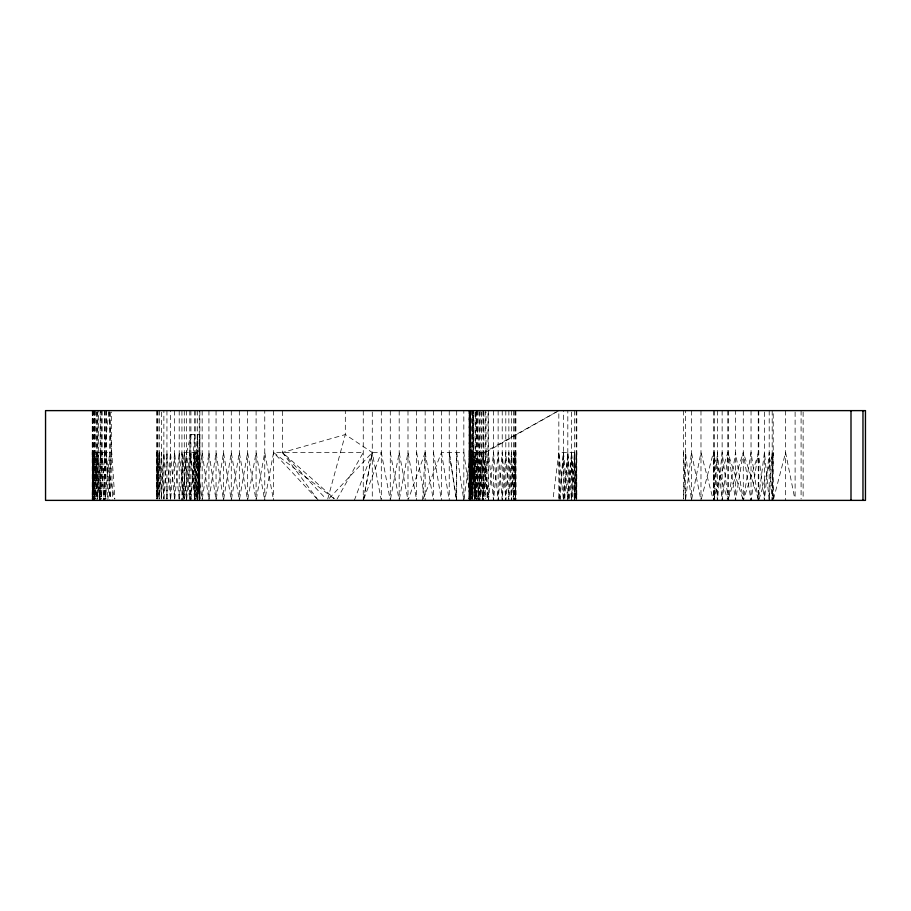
<?xml version="1.0" encoding="UTF-8"?>
<svg xmlns="http://www.w3.org/2000/svg" width="911" height="911" viewBox="0 0 911 911"><rect width="100%" height="100%" fill="white"/><g stroke="black" fill="none" stroke-linecap="round" stroke-linejoin="round"><path stroke-width="0.68" stroke-dasharray="4.55 3.42" d="M469.313 466.386L469.347 410.622L469.142 498.977L470.748 410.622L470.748 498.977L473.264 410.622M199.589 498.977L199.885 434.558M92.523 452.505L92.216 500.378L92.922 452.505M515.899 452.505L515.615 500.378L514.761 452.505L513.348 500.378L511.39 452.505L508.862 500.378L505.81 452.505L502.223 500.378L498.135 452.505L493.534 500.378L488.467 452.505L482.932 500.378L476.977 452.505L470.588 500.378L470.588 410.622M456.365 500.378L456.696 452.505L463.824 500.378L463.824 410.622M199.885 410.622L199.885 498.977L197.482 434.558L196.286 452.505L199.281 500.378L199.885 452.505M576.788 452.505L576.173 500.378L574.385 452.505L558.83 452.505L552.852 500.378M156.851 452.505L157.125 498.977L157.99 452.505L159.357 498.977L161.361 452.505L163.809 498.977L163.878 410.622M469.097 500.378L469.974 452.505M742.864 499.046L727.798 452.505L713.37 500.378L714.395 452.505L717.378 500.378L722.138 452.505L728.151 498.977M728.231 499.046L743.285 452.505L751.04 500.378L758.248 452.505L764.443 500.378L769.203 452.505L772.186 500.378L773.211 452.505L759.182 499.046M156.851 410.622L156.851 498.977L157.136 452.505L157.956 498.977L159.402 452.505L161.304 498.977M469.381 498.977L470.748 452.505M92.523 500.378L94.027 452.505M191.025 498.977L194.635 452.505L197.482 500.378L199.281 452.505L199.885 500.378M567.917 498.977L571.527 452.505L574.385 500.378L576.173 452.505L576.788 500.378M92.922 500.378L94.835 452.505M469.974 500.378L472 452.505M683.512 498.977L685.493 452.505L691.29 498.977M477.193 410.622L477.193 452.505L474.916 498.977L473.64 452.505L473.64 410.622M470.748 500.378L473.264 452.505L476.612 498.977M569.079 498.977L571.527 452.505L575.581 500.378M94.027 500.378L96.634 452.505L100.051 498.977M422.602 500.378L425.152 452.505L408.47 499.046M102.191 410.622L102.191 452.505L99.572 498.977L98.297 452.505L98.297 410.622M197.254 500.378L196.286 452.505L181.938 452.505L186.584 500.378L190.911 452.505L194.635 500.378L197.482 452.505L199.281 500.378M563.613 498.977L567.815 452.505L571.527 500.378L574.385 452.505L575.547 498.977M94.835 500.378L97.784 452.505L101.474 498.977M728.333 410.622L728.333 500.378L735.541 452.505L743.285 500.378L751.04 452.505L758.248 500.378L764.443 452.505L769.203 500.378L772.186 452.505L773.211 500.378L773.211 410.622M163.969 498.977L166.941 452.505L170.414 498.977M472 500.378L475.064 452.505L478.81 498.977M481.418 412.011L481.418 452.505L478.4 500.378L477.193 452.505M564.774 498.977L567.815 452.505L569.011 500.378M106.633 410.622L106.633 452.505L103.387 500.378L102.191 452.505M184.443 498.977L189.807 452.505L190.911 434.558L199.281 434.558L199.873 498.977M194.373 498.977L193.439 452.505L194.635 434.558M482.614 500.378L486.03 452.505L486.03 412.011M107.828 500.378L111.301 452.505L111.301 412.011M183.134 500.378L186.584 452.505L190.911 434.558M560.026 500.378L563.476 452.505L567.815 500.378L567.815 410.622M167.043 498.977L170.516 452.505L174.502 498.977M97.204 498.977L100.734 452.505M105.004 452.505L100.734 500.378L100.734 410.622M105.004 500.378L109.639 452.505M174.753 498.977L179.205 452.505L184.136 498.977M179.365 498.977L184.284 452.505L189.647 498.977M108.796 412.011L104.355 452.505L114.638 499.012M189.807 500.378L195.774 452.505L201.969 498.977M685.664 498.977L691.472 452.505L700.707 499.012M701.333 499.012L713.37 452.505L714.395 500.378L717.378 452.505L722.138 500.378L728.333 452.505L735.336 499.012M195.967 498.977L202.162 452.505L208.721 498.977M202.356 498.977L208.926 452.505L215.85 499.012M464.018 498.977L470.588 452.505L476.977 500.378L482.932 452.505L488.467 500.378L493.534 452.505L498.135 500.378L502.223 452.505L505.81 500.378L508.862 452.505L511.39 500.378L513.348 452.505L514.761 500.378L515.615 452.505L515.899 500.378M209.131 499.012L216.055 452.505L223.309 499.012M216.271 499.012L223.514 452.505L231.064 499.012M223.742 499.012L231.28 452.505L239.092 499.012M231.508 499.012L239.32 452.505L247.359 499.012M239.559 499.012L247.598 452.505L255.843 499.012M247.849 499.012L256.093 452.505L264.509 499.012M256.333 499.012L264.759 452.505L273.311 499.012M399.439 499.012L407.991 452.505L416.407 499.012M363.341 500.378L372.28 452.505L345.315 434.558L282.467 452.505L282.467 410.622M390.534 499.012L399.189 452.505L407.741 499.012M363.523 499.012L372.28 452.505L381.299 452.505L390.022 499.012M691.734 499.012L700.98 452.505L713.017 499.012M773.564 499.012L785.601 452.505L794.847 499.012M327.732 499.012L345.315 434.558L345.315 410.622M758.783 452.505L743.285 500.378L743.285 410.622M354.322 500.378L372.28 452.505L381.299 500.378M363.842 499.046L381.299 452.505M423.114 499.091L441.471 452.505L463.824 452.505L470.395 498.977M337.013 499.148L363.261 452.505L273.562 452.505L264.759 500.378L264.759 410.622M329.27 498.34L372.28 452.505M485.438 452.505L558.83 410.622L558.83 500.378L563.476 452.505L564.683 500.378M556.382 411.988L483.923 452.505L479.459 500.378L479.459 410.622M334.086 498.67L273.562 452.505L316.47 498.34M318.372 500.378L282.467 452.505L334.212 498.499M282.467 452.505L325.443 498.34M758.351 499.046L743.285 452.505L735.541 500.378L735.541 410.622M713.37 452.505L727.399 499.046M390.284 452.505L398.938 499.012M416.657 452.505L424.902 499.012M425.152 452.505L433.192 499.012M433.431 452.505L441.243 499.012M441.471 452.505L449.009 499.012M456.479 499.012L449.237 452.505L456.16 499.012M189.807 452.505L195.603 498.977M483.354 452.505L487.886 498.977L488.023 410.622M105.961 452.505L110.618 500.378M480.871 452.505L485.312 498.977M179.08 498.977L174.616 452.505L170.516 500.378L170.516 410.622M475.633 412.011L479.459 452.505L475.622 498.977L475.496 410.622M478.924 452.505L483.217 498.977M101.588 452.505L105.961 500.378M99.493 500.378L95.199 452.505L111.301 452.505L112.497 500.378M100.153 452.505L104.23 498.977M476.715 452.505L480.746 498.977M474.847 500.378L470.998 452.505L486.03 452.505L487.226 500.378M193.439 452.505L197.14 498.977M472.331 452.505L475.405 498.977L472.331 410.622L472.331 498.977L470.167 452.505M108.956 410.622L114.843 498.977M166.85 498.977L163.878 452.505L161.441 498.977L161.361 410.622M94.345 452.505L97.09 500.378M683.455 452.505L685.493 500.378L685.493 410.622M93.127 452.505L95.199 500.378M92.671 452.505L94.345 500.378M469.45 452.505L470.998 500.378M197.482 434.558L199.236 498.977L199.281 410.622M472.297 498.977L470.167 410.622L470.167 498.977L469.142 452.505L469.45 500.378M571.527 452.505L572.723 500.378M559.992 498.977L558.83 452.505L563.476 500.378L563.476 410.622M481.418 452.505L482.579 498.977M181.938 452.505L183.1 498.977M106.633 452.505L107.794 498.977M93.127 500.378L92.216 452.505L92.671 500.378M469.142 410.622L469.154 498.955L469.097 410.622L470.144 498.977M803.126 412.023L803.126 498.977M801.088 410.622L801.088 498.977M795.109 412.023L795.109 498.977M785.601 410.622L785.601 500.378M772.186 410.622L772.186 500.378M769.203 410.622L769.203 500.378M764.443 412.011L764.443 500.378M758.783 410.622L758.783 500.378M758.248 410.622L758.248 500.378M751.04 410.622L751.04 500.378M727.798 410.622L727.798 500.378M722.138 410.622L722.138 500.378M717.378 410.622L717.378 498.977M714.395 410.622L714.395 498.977M713.37 410.622L713.37 500.378M700.98 410.622L700.98 500.378M691.472 410.622L691.472 500.378M683.455 410.622L683.455 498.977M576.788 410.622L576.788 498.977M576.173 410.622L576.173 498.977M574.385 410.622L574.385 500.378M571.527 412.011L571.527 500.378M515.899 410.622L515.899 498.977M515.615 410.622L515.615 498.977M514.761 410.622L514.761 498.977M513.348 410.622L513.348 498.977M511.39 410.622L511.39 498.977M508.862 410.622L508.862 498.977M505.81 410.622L505.81 498.977M502.223 410.622L502.223 498.977M498.135 410.622L498.135 498.977M493.534 410.622L493.534 498.977M488.467 410.622L488.467 498.977M485.438 410.622L485.438 498.977M483.923 412.011L483.923 500.378M483.354 410.622L483.354 500.378M482.932 410.622L482.932 498.977M480.871 410.622L480.871 500.378M478.924 410.622L478.924 500.378M476.977 410.622L476.977 498.977M476.715 410.622L476.715 500.378M475.064 412.011L475.064 500.378M473.264 412.011L473.264 500.378M472 410.622L472 498.977M470.998 410.622L470.998 498.977M469.974 410.622L469.974 498.977M469.45 410.622L469.347 498.977M456.696 410.622L456.696 500.378M449.237 410.622L449.237 500.378M441.471 410.622L441.471 500.378M433.431 410.622L433.431 500.378M425.152 410.622L425.152 500.378M416.657 410.622L416.657 500.378M407.991 410.622L407.991 500.378M399.189 410.622L399.189 500.378M390.284 410.622L390.284 500.378M381.299 410.622L381.299 498.977M372.28 412.011L372.28 500.378M363.261 410.622L363.261 500.378M273.562 410.622L273.562 500.378M256.093 410.622L256.093 500.378M247.598 410.622L247.598 500.378M239.32 410.622L239.32 500.378M231.28 410.622L231.28 500.378M223.514 410.622L223.514 500.378M216.055 410.622L216.055 500.378M208.926 410.622L208.926 500.378M202.162 410.622L202.162 500.378M197.482 410.622L197.482 500.378M195.774 410.622L195.774 500.378M194.635 410.622L194.635 500.378M190.911 410.622L190.911 500.378L186.584 452.505L181.938 500.378L181.938 410.622M189.807 410.622L189.807 498.977M186.584 410.622L186.584 500.378M184.284 410.622L184.284 498.977M179.205 410.622L179.205 498.977M174.616 410.622L174.616 498.977M166.941 410.622L166.941 498.977M159.402 410.622L159.402 498.977M157.99 410.622L157.99 498.977M157.136 410.622L157.136 498.977M110.618 412.023L110.618 498.977M109.639 412.011L109.639 500.378M105.961 410.622L105.961 498.977M105.004 410.622L105.004 498.977M104.355 410.622L104.355 500.378M101.588 410.622L101.588 498.977M100.153 410.622L100.153 500.378M97.784 412.011L97.784 500.378M97.09 410.622L97.09 498.977M96.634 412.011L96.634 500.378M95.199 410.622L95.199 498.977M94.835 410.622L94.835 498.977M94.345 410.622L94.345 498.977M94.027 410.622L94.027 498.977M93.127 410.622L93.127 498.977M92.922 410.622L92.922 498.977M92.671 410.622L92.671 498.977M92.523 410.622L92.523 498.977M92.216 410.622L92.216 498.977"/><path stroke-width="1.37" d="M862.968 410.622L862.968 500.378M850.999 410.622L850.999 500.378M865.45 410.622L45.55 410.622L45.55 500.378L865.45 500.378L865.45 410.622"/></g></svg>
